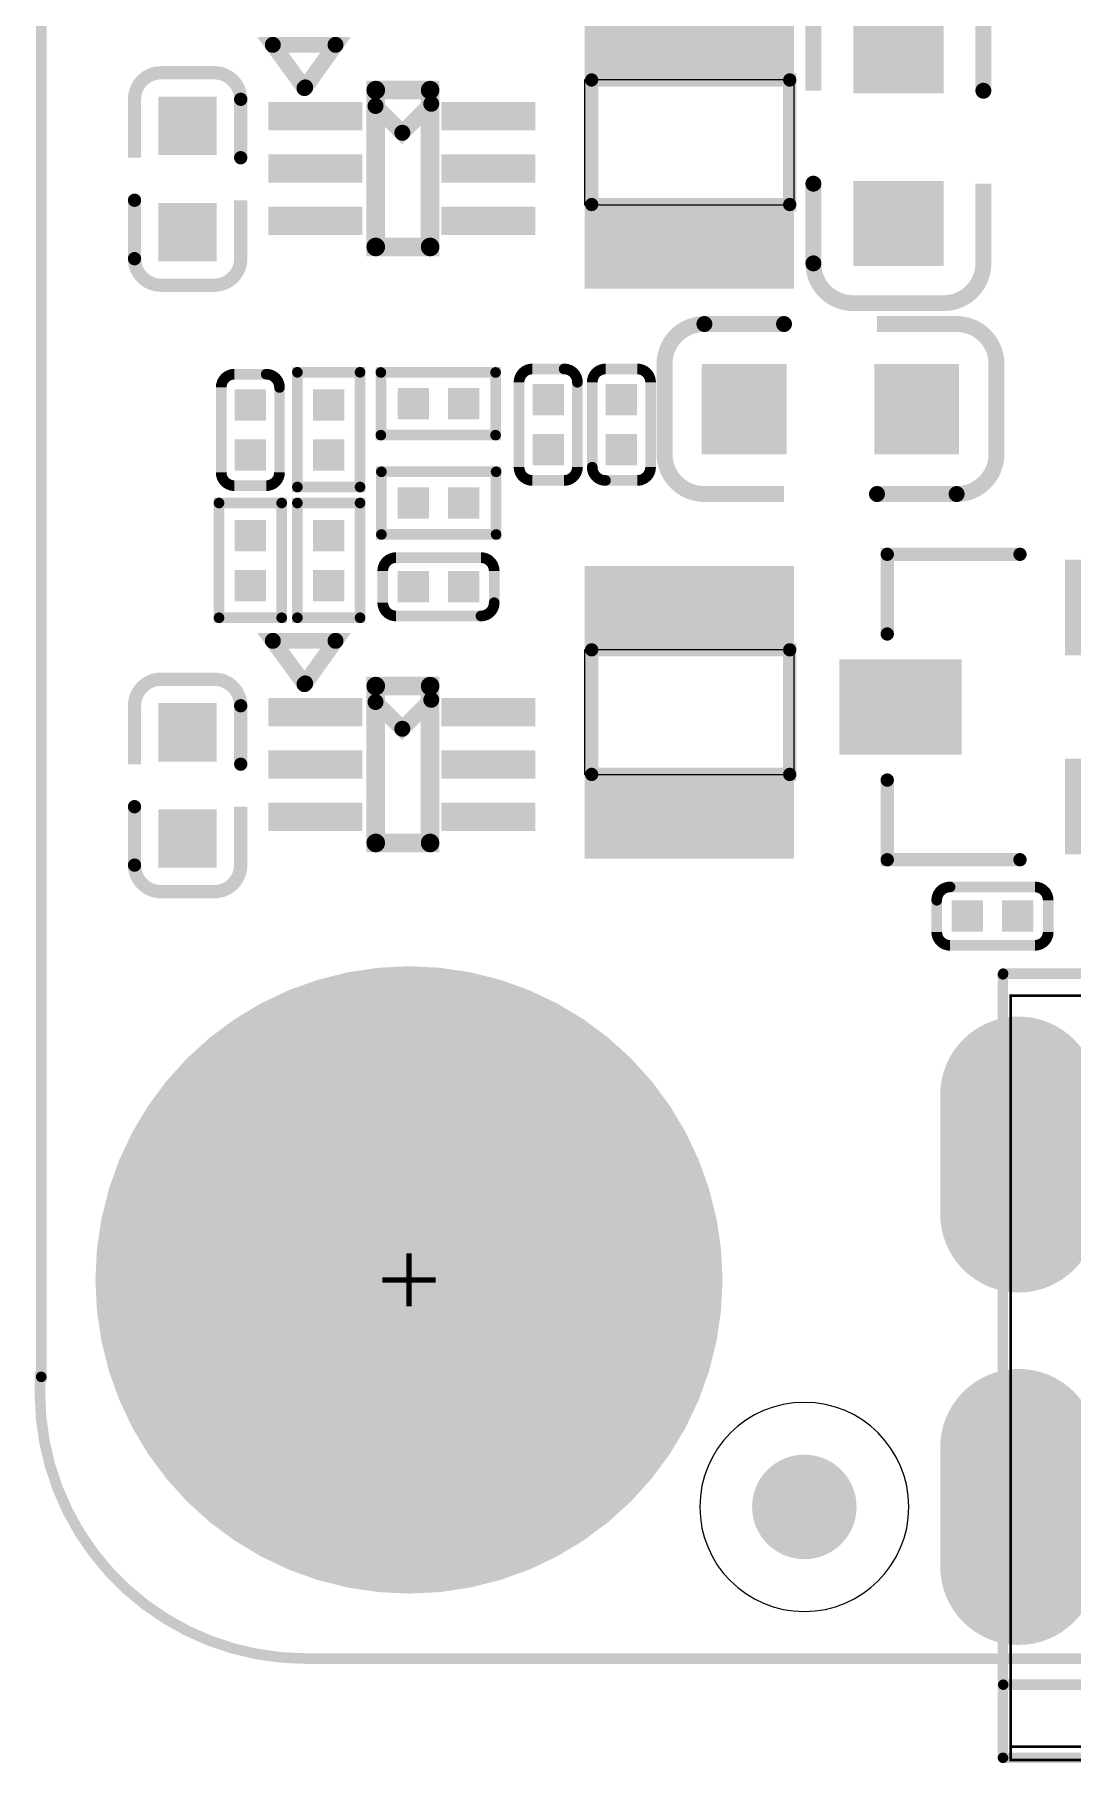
# Model space of a CAD drawing. Extents: x -0.1 to 65.1, y -1.2 to 30.1.
# Drawn here: x -0.06 to 9.87, y -1 to 15.53 of the extents above; entities that cross this region are included whole.
import ezdxf

# ---------------------------------------------------------------- set-up
doc = ezdxf.new("R2010")
doc.units = 0
doc.header["$MEASUREMENT"] = 0
doc.linetypes.add('KEEPOUT_00001000$0', pattern=[2, 1, 1])
doc.linetypes.add('KEEPOUT_00011110$0', pattern=[2, 1, 1])
doc.layers.get('0').update_dxf_attribs({"linetype": 'CONTINUOUS'})
for name, color, linetype in [('BOARD_OUTLINE_00', 183, 'CONTINUOUS'), ('DRIL_NPLTE_THRU_01', 3, 'CONTINUOUS'), ('DRIL_NPLTE_THRU_02', 171, 'CONTINUOUS'), ('DRIL_NPLTE_THRU_03', 34, 'CONTINUOUS'), ('DRIL_NPLTE_THRU_04', 222, 'CONTINUOUS'), ('DRIL_NPLTE_THRU_05', 171, 'CONTINUOUS'), ('DRIL_NPLTE_THRU_06', 186, 'CONTINUOUS'), ('DRIL_NPLTE_THRU_07', 171, 'CONTINUOUS'), ('DRIL_NPLTE_THRU_08', 2, 'CONTINUOUS'), ('DRIL_PLTE_THRU_01', 3, 'CONTINUOUS'), ('DRIL_PLTE_THRU_02', 171, 'CONTINUOUS'), ('DRIL_PLTE_THRU_03', 34, 'CONTINUOUS'), ('DRIL_PLTE_THRU_04', 222, 'CONTINUOUS'), ('DRIL_PLTE_THRU_05', 171, 'CONTINUOUS'), ('DRIL_PLTE_THRU_06', 186, 'CONTINUOUS'), ('DRIL_PLTE_THRU_07', 171, 'CONTINUOUS'), ('DRIL_PLTE_THRU_08', 2, 'CONTINUOUS'), ('DRIL_SYMBOL', 183, 'CONTINUOUS'), ('KEEPOUT_01', 1, 'CONTINUOUS'), ('PADS_BOT', 56, 'CONTINUOUS'), ('PADS_INNER', 96, 'CONTINUOUS'), ('PADS_TOP', 96, 'CONTINUOUS'), ('PART_TOP_2DLINE_00', 254, 'CONTINUOUS'), ('PART_TOP_2DLINE_01', 254, 'CONTINUOUS'), ('PART_TOP_2DLINE_120', 6, 'CONTINUOUS'), ('PART_TOP_2DLINE_126', 1, 'CONTINUOUS')]:
    doc.layers.add(name, color=color, linetype=linetype)

# ---------------------------------------------------------------- blocks, each defined once
blk = doc.blocks.new('SMOOTH_0$1016')
at = {"const_width": 0.0508}
blk.add_lwpolyline([(-0.0254, 0, 1), (0.0254, 0, 1)], format="xyb", close=True, dxfattribs=at)
blk = doc.blocks.new('BOARD_1')
at = {"layer": 'BOARD_OUTLINE_00', "const_width": 0.102}
blk.add_lwpolyline([(0, 0), (0, 24.854, -0.414214), (2.457, 27.311), (62.522, 27.311, -0.414214), (65.002, 24.832), (65.002, -0.229, -0.414214), (62.536, -2.694), (2.527, -2.694, -0.414214), (-0.013, -0.153), (-0.013, 0)], format="xyb", close=True, dxfattribs=at)
at = {"layer": 'BOARD_OUTLINE_00'}
blk.add_blockref('SMOOTH_0$1016', (0, 0), dxfattribs=at)
blk = doc.blocks.new('SMOOTH_0$127')
at = {"const_width": 0.0635}
blk.add_lwpolyline([(-0.03175, 0, 1), (0.03175, 0, 1)], format="xyb", close=True, dxfattribs=at)
blk = doc.blocks.new('PART_BODY_TOP_75')
at = {"layer": 'KEEPOUT_01', "linetype": 'KEEPOUT_00001000$0'}
blk.add_lwpolyline([(-0.6, 1), (0.6, 1), (0.6, -1), (-0.6, -1)], close=True, dxfattribs=at)
at = {"layer": 'PART_TOP_2DLINE_00', "const_width": 0.127}
blk.add_lwpolyline([(-0.59436, 0.93472), (0.5969, 0.93472), (0.5969, -0.96012), (-0.59436, -0.96012)], close=True, dxfattribs=at)
at = {"layer": 'PART_TOP_2DLINE_00'}
for p in [(-0.59436, 0.93472), (0.5969, 0.93472), (-0.59436, -0.96012), (0.5969, -0.96012)]:
    blk.add_blockref('SMOOTH_0$127', p, dxfattribs=at)
blk = doc.blocks.new('DRIL_HOLE_0')
blk.add_lwpolyline([(0, 0, 1), (0, 0, 1)], format="xyb", close=True)
blk = doc.blocks.new('PAD_0')
blk.add_lwpolyline([(0, 0, 1), (0, 0, 1)], format="xyb", close=True)
blk = doc.blocks.new('PAD_2')
at = {"const_width": 0.8}
blk.add_lwpolyline([(-1, 0), (1, 0)], dxfattribs=at)
blk = doc.blocks.new('STK_TOP_17')
at = {"layer": 'DRIL_NPLTE_THRU_01'}
blk.add_blockref('DRIL_HOLE_0', (0, 0), dxfattribs=at)
at = {"layer": 'DRIL_NPLTE_THRU_02'}
blk.add_blockref('DRIL_HOLE_0', (0, 0), dxfattribs=at)
at = {"layer": 'DRIL_NPLTE_THRU_03'}
blk.add_blockref('DRIL_HOLE_0', (0, 0), dxfattribs=at)
at = {"layer": 'DRIL_NPLTE_THRU_04'}
blk.add_blockref('DRIL_HOLE_0', (0, 0), dxfattribs=at)
at = {"layer": 'DRIL_NPLTE_THRU_05'}
blk.add_blockref('DRIL_HOLE_0', (0, 0), dxfattribs=at)
at = {"layer": 'DRIL_NPLTE_THRU_06'}
blk.add_blockref('DRIL_HOLE_0', (0, 0), dxfattribs=at)
at = {"layer": 'DRIL_NPLTE_THRU_07'}
blk.add_blockref('DRIL_HOLE_0', (0, 0), dxfattribs=at)
at = {"layer": 'DRIL_NPLTE_THRU_08'}
blk.add_blockref('DRIL_HOLE_0', (0, 0), dxfattribs=at)
at = {"layer": 'PADS_BOT'}
blk.add_blockref('PAD_0', (0, 0), dxfattribs=at)
at = {"layer": 'PADS_INNER'}
blk.add_blockref('PAD_0', (0, 0), dxfattribs=at)
at = {"layer": 'PADS_TOP', "rotation": 90}
blk.add_blockref('PAD_2', (0, 0), dxfattribs=at)
blk = doc.blocks.new('SYM_TOP_21')
for name, p in [('STK_TOP_17', (-1, 0)), ('STK_TOP_17', (1, 0)), ('PART_BODY_TOP_75', (0, 0))]:
    blk.add_blockref(name, p)
blk = doc.blocks.new('PART_TOP_21')
blk.add_blockref('SYM_TOP_21', (0, 0))
blk = doc.blocks.new('PART_BODY_TOP_66')
at = {"layer": 'PART_TOP_2DLINE_00', "const_width": 0.127}
for points in [[(-0.2032, 0.508), (-0.762, 0.508, 0.4142136), (-1.016, 0.254), (-1.016, -0.254, 0.4142136), (-0.762, -0.508), (-0.2032, -0.508)], [(0.2032, -0.508), (0.762, -0.508, 0.4142136), (1.016, -0.254), (1.016, 0.254, 0.4142136), (0.762, 0.508), (0.2032, 0.508)]]:
    blk.add_lwpolyline(points, format="xyb", dxfattribs=at)
at = {"layer": 'PART_TOP_2DLINE_00'}
for p in [(-0.762, 0.508), (-0.2032, 0.508), (0.2032, -0.508), (0.762, -0.508)]:
    blk.add_blockref('SMOOTH_0$127', p, dxfattribs=at)
blk = doc.blocks.new('PAD_5')
at = {"const_width": 0.5588}
blk.add_lwpolyline([(-0.2794, 0), (0.2794, 0)], dxfattribs=at)
blk = doc.blocks.new('STK_TOP_12')
at = {"layer": 'DRIL_PLTE_THRU_01'}
blk.add_blockref('DRIL_HOLE_0', (0, 0), dxfattribs=at)
at = {"layer": 'DRIL_PLTE_THRU_02'}
blk.add_blockref('DRIL_HOLE_0', (0, 0), dxfattribs=at)
at = {"layer": 'DRIL_PLTE_THRU_03'}
blk.add_blockref('DRIL_HOLE_0', (0, 0), dxfattribs=at)
at = {"layer": 'DRIL_PLTE_THRU_04'}
blk.add_blockref('DRIL_HOLE_0', (0, 0), dxfattribs=at)
at = {"layer": 'DRIL_PLTE_THRU_05'}
blk.add_blockref('DRIL_HOLE_0', (0, 0), dxfattribs=at)
at = {"layer": 'DRIL_PLTE_THRU_06'}
blk.add_blockref('DRIL_HOLE_0', (0, 0), dxfattribs=at)
at = {"layer": 'DRIL_PLTE_THRU_07'}
blk.add_blockref('DRIL_HOLE_0', (0, 0), dxfattribs=at)
at = {"layer": 'DRIL_PLTE_THRU_08'}
blk.add_blockref('DRIL_HOLE_0', (0, 0), dxfattribs=at)
at = {"layer": 'PADS_BOT'}
blk.add_blockref('PAD_0', (0, 0), dxfattribs=at)
at = {"layer": 'PADS_INNER'}
blk.add_blockref('PAD_0', (0, 0), dxfattribs=at)
at = {"layer": 'PADS_TOP'}
blk.add_blockref('PAD_5', (0, 0), dxfattribs=at)
blk = doc.blocks.new('SYM_TOP_12')
for name, p in [('PART_BODY_TOP_66', (0, 0)), ('STK_TOP_12', (-0.508, 0)), ('STK_TOP_12', (0.508, 0))]:
    blk.add_blockref(name, p)
blk = doc.blocks.new('PART_TOP_40')
blk.add_blockref('SYM_TOP_12', (0, 0))
blk = doc.blocks.new('PART_BODY_TOP_64')
at = {"layer": 'PART_TOP_2DLINE_00', "const_width": 0.102}
blk.add_lwpolyline([(-0.533, 0.152, -0.414214), (-0.406, 0.279), (0.406, 0.279, -0.414214), (0.533, 0.152), (0.533, -0.152, -0.414214), (0.406, -0.279), (-0.406, -0.279, -0.414214), (-0.533, -0.152)], format="xyb", close=True, dxfattribs=at)
at = {"layer": 'PART_TOP_2DLINE_00'}
for p in [(-0.533, 0.152), (-0.406, 0.279)]:
    blk.add_blockref('SMOOTH_0$1016', p, dxfattribs=at)
blk = doc.blocks.new('PAD_1')
at = {"const_width": 0.29972}
blk.add_lwpolyline([(-0.14986, 0), (0.14986, 0)], dxfattribs=at)
blk = doc.blocks.new('STK_TOP_11')
at = {"layer": 'DRIL_NPLTE_THRU_01'}
blk.add_blockref('DRIL_HOLE_0', (0, 0), dxfattribs=at)
at = {"layer": 'DRIL_NPLTE_THRU_02'}
blk.add_blockref('DRIL_HOLE_0', (0, 0), dxfattribs=at)
at = {"layer": 'DRIL_NPLTE_THRU_03'}
blk.add_blockref('DRIL_HOLE_0', (0, 0), dxfattribs=at)
at = {"layer": 'DRIL_NPLTE_THRU_04'}
blk.add_blockref('DRIL_HOLE_0', (0, 0), dxfattribs=at)
at = {"layer": 'DRIL_NPLTE_THRU_05'}
blk.add_blockref('DRIL_HOLE_0', (0, 0), dxfattribs=at)
at = {"layer": 'DRIL_NPLTE_THRU_06'}
blk.add_blockref('DRIL_HOLE_0', (0, 0), dxfattribs=at)
at = {"layer": 'DRIL_NPLTE_THRU_07'}
blk.add_blockref('DRIL_HOLE_0', (0, 0), dxfattribs=at)
at = {"layer": 'DRIL_NPLTE_THRU_08'}
blk.add_blockref('DRIL_HOLE_0', (0, 0), dxfattribs=at)
at = {"layer": 'PADS_BOT'}
blk.add_blockref('PAD_0', (0, 0), dxfattribs=at)
at = {"layer": 'PADS_INNER'}
blk.add_blockref('PAD_0', (0, 0), dxfattribs=at)
at = {"layer": 'PADS_TOP'}
blk.add_blockref('PAD_1', (0, 0), dxfattribs=at)
blk = doc.blocks.new('SYM_TOP_10')
for name, p in [('PART_BODY_TOP_64', (0, 0)), ('STK_TOP_11', (-0.24003, 0)), ('STK_TOP_11', (0.24003, 0))]:
    blk.add_blockref(name, p)
blk = doc.blocks.new('PART_TOP_43')
blk.add_blockref('SYM_TOP_10', (0, 0))
blk = doc.blocks.new('SMOOTH_0$1524')
at = {"const_width": 0.0762}
blk.add_lwpolyline([(-0.0381, 0, 1), (0.0381, 0, 1)], format="xyb", close=True, dxfattribs=at)
blk = doc.blocks.new('PART_BODY_TOP_78')
at = {"layer": 'PART_TOP_2DLINE_00', "const_width": 0.152}
for points in [[(-0.445, 0.813), (-1.207, 0.813, 0.414214), (-1.588, 0.432), (-1.588, -0.432, 0.414214), (-1.207, -0.813), (-0.445, -0.813)], [(0.444, -0.813), (1.206, -0.813, 0.414214), (1.587, -0.432), (1.587, 0.432, 0.414214), (1.206, 0.813), (0.444, 0.813)]]:
    blk.add_lwpolyline(points, format="xyb", dxfattribs=at)
at = {"layer": 'PART_TOP_2DLINE_00'}
for p in [(-1.207, 0.813), (-0.445, 0.813), (0.444, -0.813), (1.206, -0.813)]:
    blk.add_blockref('SMOOTH_0$1524', p, dxfattribs=at)
blk = doc.blocks.new('PAD_16')
at = {"const_width": 0.8128}
blk.add_lwpolyline([(-0.4318, 0), (0.4318, 0)], dxfattribs=at)
blk = doc.blocks.new('STK_TOP_20')
at = {"layer": 'DRIL_PLTE_THRU_01'}
blk.add_blockref('DRIL_HOLE_0', (0, 0), dxfattribs=at)
at = {"layer": 'DRIL_PLTE_THRU_02'}
blk.add_blockref('DRIL_HOLE_0', (0, 0), dxfattribs=at)
at = {"layer": 'DRIL_PLTE_THRU_03'}
blk.add_blockref('DRIL_HOLE_0', (0, 0), dxfattribs=at)
at = {"layer": 'DRIL_PLTE_THRU_04'}
blk.add_blockref('DRIL_HOLE_0', (0, 0), dxfattribs=at)
at = {"layer": 'DRIL_PLTE_THRU_05'}
blk.add_blockref('DRIL_HOLE_0', (0, 0), dxfattribs=at)
at = {"layer": 'DRIL_PLTE_THRU_06'}
blk.add_blockref('DRIL_HOLE_0', (0, 0), dxfattribs=at)
at = {"layer": 'DRIL_PLTE_THRU_07'}
blk.add_blockref('DRIL_HOLE_0', (0, 0), dxfattribs=at)
at = {"layer": 'DRIL_PLTE_THRU_08'}
blk.add_blockref('DRIL_HOLE_0', (0, 0), dxfattribs=at)
at = {"layer": 'PADS_BOT'}
blk.add_blockref('PAD_0', (0, 0), dxfattribs=at)
at = {"layer": 'PADS_INNER'}
blk.add_blockref('PAD_0', (0, 0), dxfattribs=at)
at = {"layer": 'PADS_TOP', "rotation": 90}
blk.add_blockref('PAD_16', (0, 0), dxfattribs=at)
blk = doc.blocks.new('SYM_TOP_24')
for name, p in [('PART_BODY_TOP_78', (0, 0)), ('STK_TOP_20', (-0.825, 0)), ('STK_TOP_20', (0.825, 0))]:
    blk.add_blockref(name, p)
blk = doc.blocks.new('PART_TOP_44')
blk.add_blockref('SYM_TOP_24', (0, 0))
blk = doc.blocks.new('PART_TOP_45')
blk.add_blockref('SYM_TOP_12', (0, 0))
blk = doc.blocks.new('SMOOTH_0$1778')
at = {"const_width": 0.0889}
blk.add_lwpolyline([(-0.04445, 0, 1), (0.04445, 0, 1)], format="xyb", close=True, dxfattribs=at)
blk = doc.blocks.new('PART_BODY_TOP_77')
at = {"layer": 'PART_TOP_2DLINE_00', "const_width": 0.178}
blk.add_lwpolyline([(-0.75, 0.27), (0.75, 0.27), (0.75, -0.25), (-0.75, -0.25)], close=True, dxfattribs=at)
at = {"layer": 'PART_TOP_2DLINE_00', "const_width": 0.152}
for points in [[(-0.619, 0.281), (-0.342, 0.004), (-0.598, -0.252)], [(-0.776, -0.925), (-1.183, -0.635), (-1.183, -1.235), (-0.769, -0.932)]]:
    blk.add_lwpolyline(points, dxfattribs=at)
at = {"layer": 'PART_TOP_2DLINE_00'}
for name, p in [('SMOOTH_0$1778', (-0.75, 0.27)), ('SMOOTH_0$1524', (-0.619, 0.281)), ('SMOOTH_0$1778', (0.75, 0.27)), ('SMOOTH_0$1524', (-0.342, 0.004)), ('SMOOTH_0$1778', (-0.75, -0.25)), ('SMOOTH_0$1778', (0.75, -0.25)), ('SMOOTH_0$1524', (-0.598, -0.252)), ('SMOOTH_0$1524', (-1.183, -0.635)), ('SMOOTH_0$1524', (-0.776, -0.925)), ('SMOOTH_0$1524', (-0.769, -0.932)), ('SMOOTH_0$1524', (-1.183, -1.235))]:
    blk.add_blockref(name, p, dxfattribs=at)
blk = doc.blocks.new('PAD_17')
at = {"const_width": 0.27}
blk.add_lwpolyline([(-0.577, 0), (0.323, 0)], dxfattribs=at)
blk = doc.blocks.new('STK_TOP_18')
at = {"layer": 'DRIL_PLTE_THRU_01'}
blk.add_blockref('DRIL_HOLE_0', (0, 0), dxfattribs=at)
at = {"layer": 'DRIL_PLTE_THRU_02'}
blk.add_blockref('DRIL_HOLE_0', (0, 0), dxfattribs=at)
at = {"layer": 'DRIL_PLTE_THRU_03'}
blk.add_blockref('DRIL_HOLE_0', (0, 0), dxfattribs=at)
at = {"layer": 'DRIL_PLTE_THRU_04'}
blk.add_blockref('DRIL_HOLE_0', (0, 0), dxfattribs=at)
at = {"layer": 'DRIL_PLTE_THRU_05'}
blk.add_blockref('DRIL_HOLE_0', (0, 0), dxfattribs=at)
at = {"layer": 'DRIL_PLTE_THRU_06'}
blk.add_blockref('DRIL_HOLE_0', (0, 0), dxfattribs=at)
at = {"layer": 'DRIL_PLTE_THRU_07'}
blk.add_blockref('DRIL_HOLE_0', (0, 0), dxfattribs=at)
at = {"layer": 'DRIL_PLTE_THRU_08'}
blk.add_blockref('DRIL_HOLE_0', (0, 0), dxfattribs=at)
at = {"layer": 'PADS_BOT'}
blk.add_blockref('PAD_0', (0, 0), dxfattribs=at)
at = {"layer": 'PADS_INNER'}
blk.add_blockref('PAD_0', (0, 0), dxfattribs=at)
at = {"layer": 'PADS_TOP', "rotation": 90}
blk.add_blockref('PAD_17', (0, 0), dxfattribs=at)
blk = doc.blocks.new('PAD_18')
at = {"const_width": 0.27}
blk.add_lwpolyline([(-0.323, 0), (0.577, 0)], dxfattribs=at)
blk = doc.blocks.new('STK_TOP_19')
at = {"layer": 'DRIL_PLTE_THRU_01'}
blk.add_blockref('DRIL_HOLE_0', (0, 0), dxfattribs=at)
at = {"layer": 'DRIL_PLTE_THRU_02'}
blk.add_blockref('DRIL_HOLE_0', (0, 0), dxfattribs=at)
at = {"layer": 'DRIL_PLTE_THRU_03'}
blk.add_blockref('DRIL_HOLE_0', (0, 0), dxfattribs=at)
at = {"layer": 'DRIL_PLTE_THRU_04'}
blk.add_blockref('DRIL_HOLE_0', (0, 0), dxfattribs=at)
at = {"layer": 'DRIL_PLTE_THRU_05'}
blk.add_blockref('DRIL_HOLE_0', (0, 0), dxfattribs=at)
at = {"layer": 'DRIL_PLTE_THRU_06'}
blk.add_blockref('DRIL_HOLE_0', (0, 0), dxfattribs=at)
at = {"layer": 'DRIL_PLTE_THRU_07'}
blk.add_blockref('DRIL_HOLE_0', (0, 0), dxfattribs=at)
at = {"layer": 'DRIL_PLTE_THRU_08'}
blk.add_blockref('DRIL_HOLE_0', (0, 0), dxfattribs=at)
at = {"layer": 'PADS_BOT'}
blk.add_blockref('PAD_0', (0, 0), dxfattribs=at)
at = {"layer": 'PADS_INNER'}
blk.add_blockref('PAD_0', (0, 0), dxfattribs=at)
at = {"layer": 'PADS_TOP', "rotation": 90}
blk.add_blockref('PAD_18', (0, 0), dxfattribs=at)
blk = doc.blocks.new('SYM_TOP_23')
for name, p in [('STK_TOP_19', (-0.5, 0.7)), ('STK_TOP_19', (0, 0.7)), ('STK_TOP_19', (0.5, 0.7)), ('PART_BODY_TOP_77', (0, 0)), ('STK_TOP_18', (-0.5, -0.7)), ('STK_TOP_18', (0, -0.7)), ('STK_TOP_18', (0.5, -0.7))]:
    blk.add_blockref(name, p)
blk = doc.blocks.new('PART_TOP_46')
blk.add_blockref('SYM_TOP_23', (0, 0))
blk = doc.blocks.new('PART_BODY_TOP_80')
at = {"layer": 'KEEPOUT_01', "linetype": 'KEEPOUT_00011110$0'}
blk.add_lwpolyline([(-1, 0, 1), (1, 0, 1)], format="xyb", close=True, dxfattribs=at)
blk = doc.blocks.new('PAD_3')
at = {"const_width": 0.5}
blk.add_lwpolyline([(0, -0.25, 1), (0, 0.25, 1)], format="xyb", close=True, dxfattribs=at)
blk = doc.blocks.new('STK_TOP_21')
at = {"layer": 'DRIL_NPLTE_THRU_01'}
blk.add_blockref('DRIL_HOLE_0', (0, 0), dxfattribs=at)
at = {"layer": 'DRIL_NPLTE_THRU_02'}
blk.add_blockref('DRIL_HOLE_0', (0, 0), dxfattribs=at)
at = {"layer": 'DRIL_NPLTE_THRU_03'}
blk.add_blockref('DRIL_HOLE_0', (0, 0), dxfattribs=at)
at = {"layer": 'DRIL_NPLTE_THRU_04'}
blk.add_blockref('DRIL_HOLE_0', (0, 0), dxfattribs=at)
at = {"layer": 'DRIL_NPLTE_THRU_05'}
blk.add_blockref('DRIL_HOLE_0', (0, 0), dxfattribs=at)
at = {"layer": 'DRIL_NPLTE_THRU_06'}
blk.add_blockref('DRIL_HOLE_0', (0, 0), dxfattribs=at)
at = {"layer": 'DRIL_NPLTE_THRU_07'}
blk.add_blockref('DRIL_HOLE_0', (0, 0), dxfattribs=at)
at = {"layer": 'DRIL_NPLTE_THRU_08'}
blk.add_blockref('DRIL_HOLE_0', (0, 0), dxfattribs=at)
at = {"layer": 'PADS_BOT'}
blk.add_blockref('PAD_0', (0, 0), dxfattribs=at)
at = {"layer": 'PADS_INNER'}
blk.add_blockref('PAD_0', (0, 0), dxfattribs=at)
at = {"layer": 'PADS_TOP'}
blk.add_blockref('PAD_3', (0, 0), dxfattribs=at)
blk = doc.blocks.new('SYM_TOP_26')
for name in ['PART_BODY_TOP_80', 'STK_TOP_21']:
    blk.add_blockref(name, (0, 0))
blk = doc.blocks.new('PART_TOP_50')
blk.add_blockref('SYM_TOP_26', (0, 0))
blk = doc.blocks.new('PART_TOP_59')
blk.add_blockref('SYM_TOP_10', (0, 0))
blk = doc.blocks.new('PART_BODY_TOP_72')
at = {"layer": 'PART_TOP_2DLINE_01', "const_width": 0.1016}
blk.add_lwpolyline([(-0.5461, -0.29972), (0.55118, -0.29972), (0.55118, 0.29972), (-0.5461, 0.29972)], close=True, dxfattribs=at)
at = {"layer": 'PART_TOP_2DLINE_01'}
for p in [(-0.5461, 0.29972), (0.55118, 0.29972), (-0.5461, -0.29972), (0.55118, -0.29972)]:
    blk.add_blockref('SMOOTH_0$1016', p, dxfattribs=at)
blk = doc.blocks.new('SYM_TOP_18')
for name, p in [('PART_BODY_TOP_72', (0, 0)), ('STK_TOP_11', (-0.24003, 0)), ('STK_TOP_11', (0.24003, 0))]:
    blk.add_blockref(name, p)
blk = doc.blocks.new('PART_TOP_60')
blk.add_blockref('SYM_TOP_18', (0, 0))
blk = doc.blocks.new('PART_TOP_61')
blk.add_blockref('SYM_TOP_10', (0, 0))
blk = doc.blocks.new('PART_TOP_62')
blk.add_blockref('SYM_TOP_18', (0, 0))
blk = doc.blocks.new('PART_TOP_63')
blk.add_blockref('SYM_TOP_18', (0, 0))
blk = doc.blocks.new('PART_TOP_64')
blk.add_blockref('SYM_TOP_18', (0, 0))
blk = doc.blocks.new('PART_TOP_65')
blk.add_blockref('SYM_TOP_18', (0, 0))
blk = doc.blocks.new('PART_TOP_75')
blk.add_blockref('SYM_TOP_23', (0, 0))
blk = doc.blocks.new('PART_TOP_76')
blk.add_blockref('SYM_TOP_24', (0, 0))
blk = doc.blocks.new('PART_TOP_78')
blk.add_blockref('SYM_TOP_21', (0, 0))
blk = doc.blocks.new('PART_TOP_85')
blk.add_blockref('SYM_TOP_10', (0, 0))
blk = doc.blocks.new('PART_TOP_133')
blk.add_blockref('SYM_TOP_10', (0, 0))
blk = doc.blocks.new('PART_BODY_TOP_84')
at = {"layer": 'PART_TOP_2DLINE_00', "const_width": 0.127}
for points in [[(-0.6985, 1.2065), (-1.4605, 1.2065), (-1.4605, -0.0635)], [(0.6985, 1.2065), (1.4605, 1.2065), (1.4605, -0.0635)]]:
    blk.add_lwpolyline(points, dxfattribs=at)
at = {"layer": 'PART_TOP_2DLINE_00'}
for p in [(-1.4605, 1.2065), (-0.6985, 1.2065), (0.6985, 1.2065), (1.4605, 1.2065), (-1.4605, -0.0635), (1.4605, -0.0635)]:
    blk.add_blockref('SMOOTH_0$127', p, dxfattribs=at)
blk = doc.blocks.new('PAD_19')
at = {"const_width": 0.9144}
blk.add_lwpolyline([(-0.5842, 0), (0.5842, 0)], dxfattribs=at)
blk = doc.blocks.new('STK_TOP_23')
at = {"layer": 'DRIL_PLTE_THRU_01'}
blk.add_blockref('DRIL_HOLE_0', (0, 0), dxfattribs=at)
at = {"layer": 'DRIL_PLTE_THRU_02'}
blk.add_blockref('DRIL_HOLE_0', (0, 0), dxfattribs=at)
at = {"layer": 'DRIL_PLTE_THRU_03'}
blk.add_blockref('DRIL_HOLE_0', (0, 0), dxfattribs=at)
at = {"layer": 'DRIL_PLTE_THRU_04'}
blk.add_blockref('DRIL_HOLE_0', (0, 0), dxfattribs=at)
at = {"layer": 'DRIL_PLTE_THRU_05'}
blk.add_blockref('DRIL_HOLE_0', (0, 0), dxfattribs=at)
at = {"layer": 'DRIL_PLTE_THRU_06'}
blk.add_blockref('DRIL_HOLE_0', (0, 0), dxfattribs=at)
at = {"layer": 'DRIL_PLTE_THRU_07'}
blk.add_blockref('DRIL_HOLE_0', (0, 0), dxfattribs=at)
at = {"layer": 'DRIL_PLTE_THRU_08'}
blk.add_blockref('DRIL_HOLE_0', (0, 0), dxfattribs=at)
at = {"layer": 'PADS_BOT'}
blk.add_blockref('PAD_0', (0, 0), dxfattribs=at)
at = {"layer": 'PADS_INNER'}
blk.add_blockref('PAD_0', (0, 0), dxfattribs=at)
at = {"layer": 'PADS_TOP', "rotation": 90}
blk.add_blockref('PAD_19', (0, 0), dxfattribs=at)
blk = doc.blocks.new('SYM_TOP_30')
for name, p in [('STK_TOP_23', (0, 1.0795)), ('PART_BODY_TOP_84', (0, 0)), ('STK_TOP_23', (-0.9525, -1.0795)), ('STK_TOP_23', (0.9525, -1.0795))]:
    blk.add_blockref(name, p)
blk = doc.blocks.new('PART_TOP_206')
blk.add_blockref('SYM_TOP_30', (0, 0))
blk = doc.blocks.new('SMOOTH_0$0254')
at = {"const_width": 0.0127}
blk.add_lwpolyline([(-0.00635, 0, 1), (0.00635, 0, 1)], format="xyb", close=True, dxfattribs=at)
blk = doc.blocks.new('SMOOTH_0$100076')
at = {"const_width": 0.05}
blk.add_lwpolyline([(-0.025, 0, 1), (0.025, 0, 1)], format="xyb", close=True, dxfattribs=at)
blk = doc.blocks.new('PART_BODY_TOP_108')
at = {"layer": 'PART_TOP_2DLINE_01', "const_width": 0.0254}
blk.add_lwpolyline([(-3.175, -5.969), (3.302, -5.969), (3.302, 1.340104), (-3.175, 1.340104)], close=True, dxfattribs=at)
at = {"layer": 'PART_TOP_2DLINE_120', "const_width": 0.0254}
blk.add_lwpolyline([(-3.175, -5.842), (3.302, -5.842), (3.302, 1.340104), (-3.175, 1.340104)], close=True, dxfattribs=at)
at = {"layer": 'PART_TOP_2DLINE_126', "const_width": 0.100076}
for points in [[(-3.24993, 1.54305), (-3.24993, -5.948934)], [(-3.247898, 1.549908), (3.253994, 1.549908)], [(3.24993, 1.542034), (3.24993, -5.952998)], [(-3.246882, -5.249926), (3.250946, -5.249926)], [(-3.248914, -5.94995), (3.252978, -5.94995)]]:
    blk.add_lwpolyline(points, dxfattribs=at)
at = {"layer": 'PART_TOP_2DLINE_01'}
for p in [(-3.175, 1.340104), (3.302, 1.340104), (-3.175, -5.969), (3.302, -5.969)]:
    blk.add_blockref('SMOOTH_0$0254', p, dxfattribs=at)
at = {"layer": 'PART_TOP_2DLINE_120'}
for p in [(-3.175, 1.340104), (3.302, 1.340104), (-3.175, -5.842), (3.302, -5.842)]:
    blk.add_blockref('SMOOTH_0$0254', p, dxfattribs=at)
at = {"layer": 'PART_TOP_2DLINE_126'}
for p in [(-3.24993, 1.54305), (-3.247898, 1.549908), (3.24993, 1.542034), (3.253994, 1.549908), (-3.246882, -5.249926), (3.250946, -5.249926), (-3.24993, -5.948934), (-3.248914, -5.94995), (3.24993, -5.952998), (3.252978, -5.94995)]:
    blk.add_blockref('SMOOTH_0$100076', p, dxfattribs=at)
blk = doc.blocks.new('PAD_41')
at = {"const_width": 0.23}
blk.add_lwpolyline([(-0.425, 0), (0.425, 0)], dxfattribs=at)
blk = doc.blocks.new('STK_TOP_51')
at = {"layer": 'DRIL_PLTE_THRU_01'}
blk.add_blockref('DRIL_HOLE_0', (0, 0), dxfattribs=at)
at = {"layer": 'DRIL_PLTE_THRU_02'}
blk.add_blockref('DRIL_HOLE_0', (0, 0), dxfattribs=at)
at = {"layer": 'DRIL_PLTE_THRU_03'}
blk.add_blockref('DRIL_HOLE_0', (0, 0), dxfattribs=at)
at = {"layer": 'DRIL_PLTE_THRU_04'}
blk.add_blockref('DRIL_HOLE_0', (0, 0), dxfattribs=at)
at = {"layer": 'DRIL_PLTE_THRU_05'}
blk.add_blockref('DRIL_HOLE_0', (0, 0), dxfattribs=at)
at = {"layer": 'DRIL_PLTE_THRU_06'}
blk.add_blockref('DRIL_HOLE_0', (0, 0), dxfattribs=at)
at = {"layer": 'DRIL_PLTE_THRU_07'}
blk.add_blockref('DRIL_HOLE_0', (0, 0), dxfattribs=at)
at = {"layer": 'DRIL_PLTE_THRU_08'}
blk.add_blockref('DRIL_HOLE_0', (0, 0), dxfattribs=at)
at = {"layer": 'PADS_BOT'}
blk.add_blockref('PAD_0', (0, 0), dxfattribs=at)
at = {"layer": 'PADS_INNER'}
blk.add_blockref('PAD_0', (0, 0), dxfattribs=at)
at = {"layer": 'PADS_TOP', "rotation": 90}
blk.add_blockref('PAD_41', (0, 0), dxfattribs=at)
blk = doc.blocks.new('PAD_44')
at = {"const_width": 0.23}
blk.add_lwpolyline([(-0.5, 0), (0.5, 0)], dxfattribs=at)
blk = doc.blocks.new('STK_TOP_52')
at = {"layer": 'DRIL_PLTE_THRU_01'}
blk.add_blockref('DRIL_HOLE_0', (0, 0), dxfattribs=at)
at = {"layer": 'DRIL_PLTE_THRU_02'}
blk.add_blockref('DRIL_HOLE_0', (0, 0), dxfattribs=at)
at = {"layer": 'DRIL_PLTE_THRU_03'}
blk.add_blockref('DRIL_HOLE_0', (0, 0), dxfattribs=at)
at = {"layer": 'DRIL_PLTE_THRU_04'}
blk.add_blockref('DRIL_HOLE_0', (0, 0), dxfattribs=at)
at = {"layer": 'DRIL_PLTE_THRU_05'}
blk.add_blockref('DRIL_HOLE_0', (0, 0), dxfattribs=at)
at = {"layer": 'DRIL_PLTE_THRU_06'}
blk.add_blockref('DRIL_HOLE_0', (0, 0), dxfattribs=at)
at = {"layer": 'DRIL_PLTE_THRU_07'}
blk.add_blockref('DRIL_HOLE_0', (0, 0), dxfattribs=at)
at = {"layer": 'DRIL_PLTE_THRU_08'}
blk.add_blockref('DRIL_HOLE_0', (0, 0), dxfattribs=at)
at = {"layer": 'PADS_BOT'}
blk.add_blockref('PAD_0', (0, 0), dxfattribs=at)
at = {"layer": 'PADS_INNER'}
blk.add_blockref('PAD_0', (0, 0), dxfattribs=at)
at = {"layer": 'PADS_TOP', "rotation": 90}
blk.add_blockref('PAD_44', (0, 0), dxfattribs=at)
blk = doc.blocks.new('DRIL_SLOT_0002500070000000')
at = {"const_width": 0.3175}
blk.add_lwpolyline([(0.15875, -0.5715), (0.15875, 0.5715, 1), (-0.15875, 0.5715), (-0.15875, -0.5715, 1)], format="xyb", close=True, dxfattribs=at)
blk = doc.blocks.new('PAD_45')
at = {"const_width": 0.449948}
blk.add_lwpolyline([(-0.55005, -0.224974), (0.55005, -0.224974, 1), (0.55005, 0.224974), (-0.55005, 0.224974, 1)], format="xyb", close=True, dxfattribs=at)
blk = doc.blocks.new('PAD_47')
at = {"const_width": 0.75}
blk.add_lwpolyline([(-0.57, -0.375), (0.57, -0.375, 1), (0.57, 0.375), (-0.57, 0.375, 1)], format="xyb", close=True, dxfattribs=at)
blk = doc.blocks.new('STK_TOP_53')
at = {"layer": 'DRIL_PLTE_THRU_01'}
blk.add_blockref('DRIL_SLOT_0002500070000000', (0, 0), dxfattribs=at)
at = {"layer": 'DRIL_PLTE_THRU_02'}
blk.add_blockref('DRIL_SLOT_0002500070000000', (0, 0), dxfattribs=at)
at = {"layer": 'DRIL_PLTE_THRU_03'}
blk.add_blockref('DRIL_SLOT_0002500070000000', (0, 0), dxfattribs=at)
at = {"layer": 'DRIL_PLTE_THRU_04'}
blk.add_blockref('DRIL_SLOT_0002500070000000', (0, 0), dxfattribs=at)
at = {"layer": 'DRIL_PLTE_THRU_05'}
blk.add_blockref('DRIL_SLOT_0002500070000000', (0, 0), dxfattribs=at)
at = {"layer": 'DRIL_PLTE_THRU_06'}
blk.add_blockref('DRIL_SLOT_0002500070000000', (0, 0), dxfattribs=at)
at = {"layer": 'DRIL_PLTE_THRU_07'}
blk.add_blockref('DRIL_SLOT_0002500070000000', (0, 0), dxfattribs=at)
at = {"layer": 'DRIL_PLTE_THRU_08'}
blk.add_blockref('DRIL_SLOT_0002500070000000', (0, 0), dxfattribs=at)
at = {"layer": 'PADS_BOT', "rotation": 90}
blk.add_blockref('PAD_47', (0, 0), dxfattribs=at)
at = {"layer": 'PADS_INNER', "rotation": 90}
blk.add_blockref('PAD_45', (0, 0), dxfattribs=at)
at = {"layer": 'PADS_TOP', "rotation": 90}
blk.add_blockref('PAD_47', (0, 0), dxfattribs=at)
blk = doc.blocks.new('SYM_TOP_54')
for name, p in [('STK_TOP_51', (-1.8, 1.225)), ('STK_TOP_51', (-1.4, 1.225)), ('STK_TOP_51', (-1, 1.225)), ('STK_TOP_51', (-0.6, 1.225)), ('STK_TOP_51', (-0.2, 1.225)), ('STK_TOP_51', (0.2, 1.225)), ('STK_TOP_51', (0.6, 1.225)), ('STK_TOP_51', (1, 1.225)), ('STK_TOP_51', (1.4, 1.225)), ('STK_TOP_51', (1.8, 1.225)), ('PART_BODY_TOP_108', (0, 0)), ('STK_TOP_53', (-3.1, -0.18)), ('STK_TOP_53', (3.1, -0.18)), ('STK_TOP_52', (-1.6, 0)), ('STK_TOP_52', (-1.2, 0)), ('STK_TOP_52', (-0.8, 0)), ('STK_TOP_52', (-0.4, 0)), ('STK_TOP_52', (0, 0)), ('STK_TOP_52', (0.4, 0)), ('STK_TOP_52', (0.8, 0)), ('STK_TOP_52', (1.2, 0)), ('STK_TOP_52', (1.6, 0)), ('STK_TOP_53', (-3.1, -3.55)), ('STK_TOP_53', (3.1, -3.55))]:
    blk.add_blockref(name, p)
blk = doc.blocks.new('PART_TOP_215')
blk.add_blockref('SYM_TOP_54', (0, 0))
blk = doc.blocks.new('DRIL_SYMBOL_2$8')
at = {"layer": 'DRIL_SYMBOL', "const_width": 0.0508}
for points in [[(0, -0.254), (0, 0.254)], [(-0.254, 0), (0.254, 0)]]:
    blk.add_lwpolyline(points, dxfattribs=at)
blk = doc.blocks.new('DRIL_HOLE_2$8')
at = {"const_width": 1.4}
blk.add_lwpolyline([(-0.7, 0, 1), (0.7, 0, 1)], format="xyb", close=True, dxfattribs=at)
blk.add_blockref('DRIL_SYMBOL_2$8', (0, 0))
blk = doc.blocks.new('PAD_49')
at = {"const_width": 3}
blk.add_lwpolyline([(0, -1.5, 1), (0, 1.5, 1)], format="xyb", close=True, dxfattribs=at)
blk = doc.blocks.new('STK_TOP_54')
at = {"layer": 'DRIL_PLTE_THRU_01'}
blk.add_blockref('DRIL_HOLE_2$8', (0, 0), dxfattribs=at)
at = {"layer": 'DRIL_PLTE_THRU_02'}
blk.add_blockref('DRIL_HOLE_2$8', (0, 0), dxfattribs=at)
at = {"layer": 'DRIL_PLTE_THRU_03'}
blk.add_blockref('DRIL_HOLE_2$8', (0, 0), dxfattribs=at)
at = {"layer": 'DRIL_PLTE_THRU_04'}
blk.add_blockref('DRIL_HOLE_2$8', (0, 0), dxfattribs=at)
at = {"layer": 'DRIL_PLTE_THRU_05'}
blk.add_blockref('DRIL_HOLE_2$8', (0, 0), dxfattribs=at)
at = {"layer": 'DRIL_PLTE_THRU_06'}
blk.add_blockref('DRIL_HOLE_2$8', (0, 0), dxfattribs=at)
at = {"layer": 'DRIL_PLTE_THRU_07'}
blk.add_blockref('DRIL_HOLE_2$8', (0, 0), dxfattribs=at)
at = {"layer": 'DRIL_PLTE_THRU_08'}
blk.add_blockref('DRIL_HOLE_2$8', (0, 0), dxfattribs=at)
at = {"layer": 'PADS_BOT'}
blk.add_blockref('PAD_49', (0, 0), dxfattribs=at)
at = {"layer": 'PADS_INNER'}
blk.add_blockref('PAD_49', (0, 0), dxfattribs=at)
at = {"layer": 'PADS_TOP'}
blk.add_blockref('PAD_49', (0, 0), dxfattribs=at)
blk = doc.blocks.new('SYM_TOP_55')
blk.add_blockref('STK_TOP_54', (0, 0))
blk = doc.blocks.new('PART_TOP_220')
blk.add_blockref('SYM_TOP_55', (0, 0))

msp = doc.modelspace()

# ---------------------------------------------------------------- block references
for name, p in [('BOARD_1', (0, 2.69399)), ('PART_TOP_63', (3.8, 11.05)), ('PART_TOP_133', (9.1, 7.1)), ('PART_TOP_220', (3.5179, 3.62109)), ('PART_TOP_215', (12.45, 5)), ('PART_TOP_50', (7.3, 1.45))]:
    msp.add_blockref(name, p)
for name, p, rotation in [('PART_TOP_76', (8.2, 14.55), 90), ('PART_TOP_78', (6.2, 14.5), 90), ('PART_TOP_75', (3.45, 14.25), 270), ('PART_TOP_40', (1.4, 14.15), 270), ('PART_TOP_44', (7.55, 11.95), 180), ('PART_TOP_61', (2, 11.75), 270), ('PART_TOP_65', (2.75, 11.75), 90), ('PART_TOP_60', (3.8, 12), 180), ('PART_TOP_85', (4.85, 11.8), 270), ('PART_TOP_43', (5.55, 11.8), 90), ('PART_TOP_62', (2, 10.5), 90), ('PART_TOP_64', (2.75, 10.5), 90), ('PART_TOP_206', (9.3, 9.1), 90), ('PART_TOP_59', (3.8, 10.25), 180), ('PART_TOP_21', (6.2, 9.05), 90), ('PART_TOP_46', (3.45, 8.55), 270), ('PART_TOP_45', (1.4, 8.35), 270)]:
    msp.add_blockref(name, p, dxfattribs=dict(rotation=rotation))

doc.saveas('drawing.dxf')
